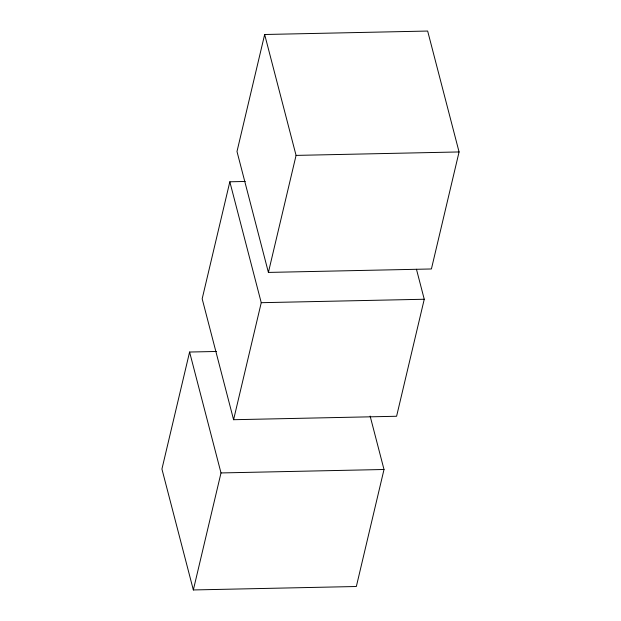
<?xml version="1.0" encoding="UTF-8"?>
<svg xmlns="http://www.w3.org/2000/svg" width="621" height="621" viewBox="0 0 621 621"><rect width="100%" height="100%" fill="white"/><g stroke="black" fill="none" stroke-linecap="round" stroke-linejoin="round"><path stroke-width="0.93" d="M216.597 351.463L189.591 352.029L161.926 469.049L193.341 589.95L356.345 586.503L384.011 469.492L370.124 416.07M245.264 181.464L229.832 181.79L202.174 298.802L233.589 419.711L396.594 416.264L424.252 299.252L416.458 269.258M264.655 34.497L236.989 151.508L268.404 272.417L431.409 268.971L459.074 151.951L427.659 31.05L264.655 34.497L296.07 155.397L268.404 272.417M193.341 589.95L221.006 472.938L189.591 352.029M233.589 419.711L261.247 302.691L229.832 181.79M296.07 155.397L459.074 151.951M261.247 302.691L424.252 299.252M221.006 472.938L384.011 469.492"/></g></svg>
